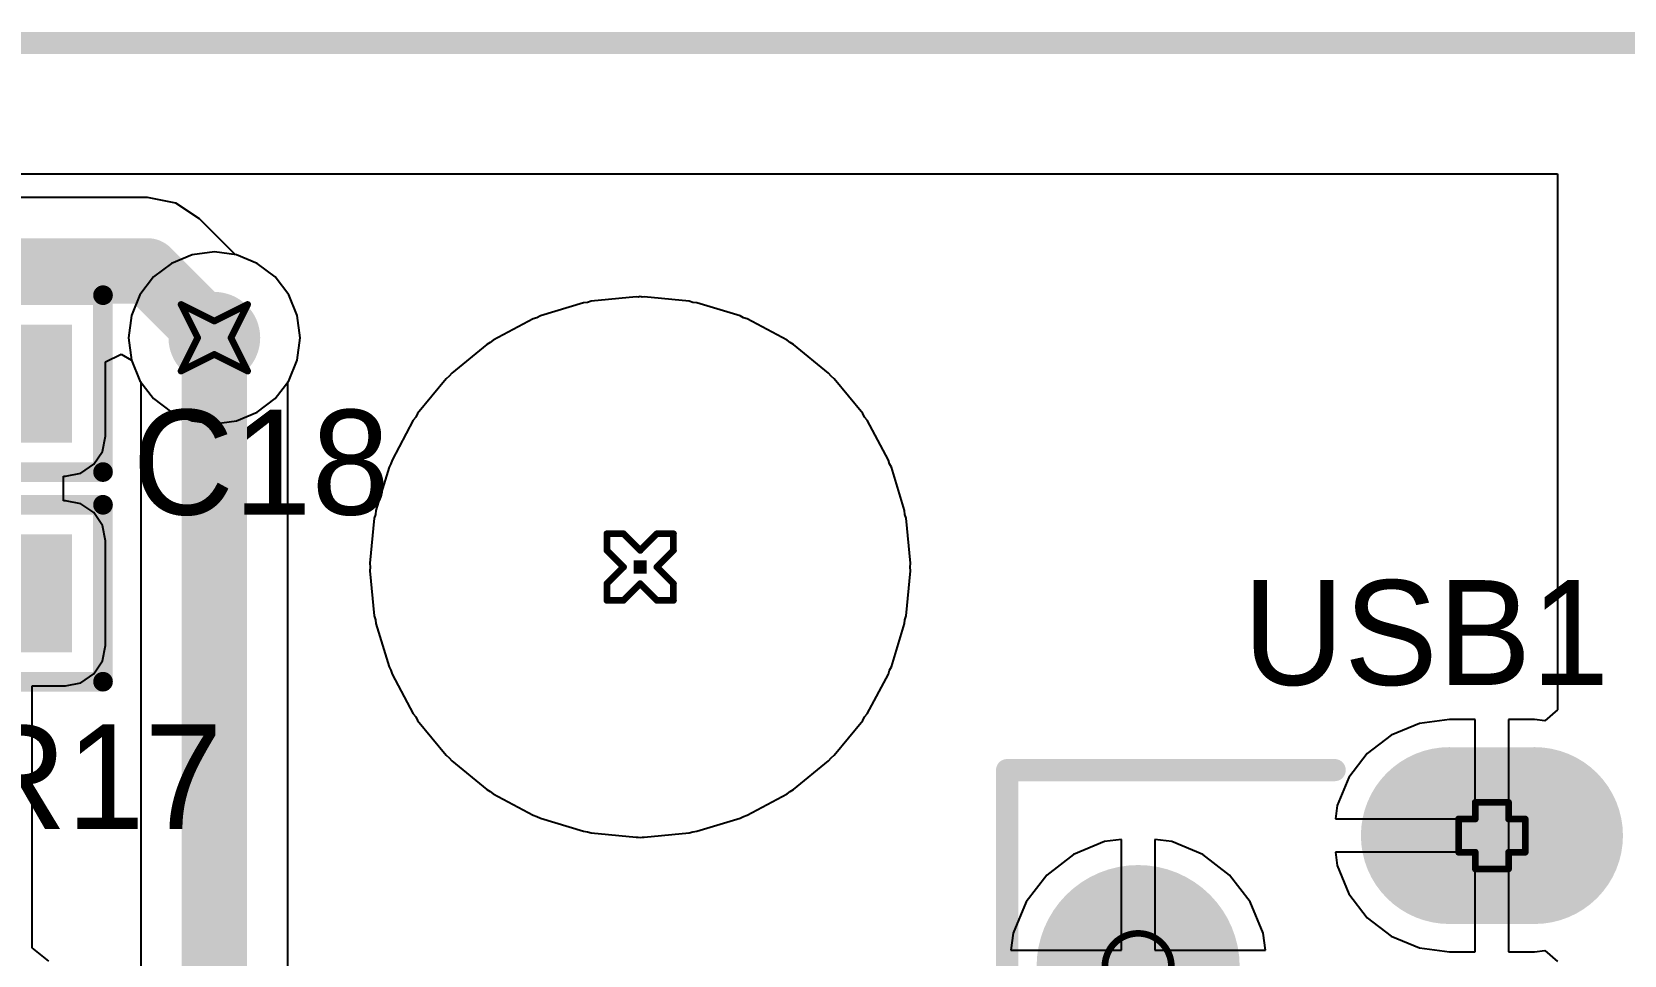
# Model space of a CAD drawing. Header units: millimetres. Extents: x 21 to 336, y 20 to 129.
# Drawn here: x 63.36 to 75.51, y 76.04 to 83.09 of the extents above; entities that cross this region are included whole.
import ezdxf

# ---------------------------------------------------------------- set-up
doc = ezdxf.new("R2010")
doc.units = ezdxf.units.MM
for name, color, linetype in [('BottomLayer', 5, 'Continuous'), ('BottomSolder', 6, 'Continuous'), ('DrillDrawing', 1, 'Continuous'), ('KeepOutLayer', 6, 'Continuous'), ('MultiLayer', 9, 'Continuous'), ('TopLayer', 1, 'Continuous'), ('TopOverlay', 2, 'Continuous'), ('TopPaste', 8, 'Continuous'), ('TopSolder', 216, 'Continuous')]:
    doc.layers.add(name, color=color, linetype=linetype)

# ---------------------------------------------------------------- blocks, each defined once
blk = doc.blocks.new('SMD_RC0603_15')
at = {"layer": 'TopLayer'}
for points in [[(-1.314, -0.4), (-0.414, -0.4), (-1.314, 0.4), (-0.414, 0.4)], [(0.414, -0.4), (1.314, -0.4), (0.414, 0.4), (1.314, 0.4)]]:
    blk.add_solid(points, dxfattribs=at)
at = {"layer": 'TopOverlay', "const_width": 0.15}
for points in [[(-1.6, 0.675), (1.6, 0.675)], [(-1.6, -0.675), (-1.6, 0.675)], [(1.6, -0.675), (1.6, 0.675)], [(-1.6, -0.675), (1.6, -0.675)]]:
    blk.add_lwpolyline(points, dxfattribs=at)
at = {"layer": 'TopOverlay', "const_width": 0.075}
for points in [[(-1.638, 0.675, 1), (-1.563, 0.675, 1)], [(-1.638, 0.675, 1), (-1.563, 0.675, 1)], [(1.563, 0.675, 1), (1.638, 0.675, 1)], [(1.563, 0.675, 1), (1.638, 0.675, 1)], [(-1.638, -0.675, 1), (-1.563, -0.675, 1)], [(-1.638, -0.675, 1), (-1.563, -0.675, 1)], [(1.563, -0.675, 1), (1.638, -0.675, 1)], [(1.563, -0.675, 1), (1.638, -0.675, 1)]]:
    blk.add_lwpolyline(points, format="xyb", close=True, dxfattribs=at)
at = {"layer": 'TopPaste'}
for points in [[(-1.314, -0.4), (-0.414, -0.4), (-1.314, 0.4), (-0.414, 0.4)], [(0.414, -0.4), (1.314, -0.4), (0.414, 0.4), (1.314, 0.4)]]:
    blk.add_solid(points, dxfattribs=at)
at = {"layer": 'TopSolder'}
for points in [[(-1.364, -0.45), (-0.364, -0.45), (-1.364, 0.45), (-0.364, 0.45)], [(0.364, -0.45), (1.364, -0.45), (0.364, 0.45), (1.364, 0.45)]]:
    blk.add_solid(points, dxfattribs=at)
blk = doc.blocks.new('SMD_RC0603_49')
at = {"layer": 'TopLayer'}
for points in [[(-1.314, -0.4), (-0.414, -0.4), (-1.314, 0.4), (-0.414, 0.4)], [(0.414, -0.4), (1.314, -0.4), (0.414, 0.4), (1.314, 0.4)]]:
    blk.add_solid(points, dxfattribs=at)
at = {"layer": 'TopOverlay', "const_width": 0.15}
for points in [[(-1.6, 0.675), (1.6, 0.675)], [(-1.6, -0.675), (-1.6, 0.675)], [(1.6, -0.675), (1.6, 0.675)], [(-1.6, -0.675), (1.6, -0.675)]]:
    blk.add_lwpolyline(points, dxfattribs=at)
at = {"layer": 'TopOverlay', "const_width": 0.075}
for points in [[(-1.638, 0.675, 1), (-1.563, 0.675, 1)], [(-1.638, 0.675, 1), (-1.563, 0.675, 1)], [(1.563, 0.675, 1), (1.638, 0.675, 1)], [(1.563, 0.675, 1), (1.638, 0.675, 1)], [(-1.638, -0.675, 1), (-1.563, -0.675, 1)], [(-1.638, -0.675, 1), (-1.563, -0.675, 1)], [(1.563, -0.675, 1), (1.638, -0.675, 1)], [(1.563, -0.675, 1), (1.638, -0.675, 1)]]:
    blk.add_lwpolyline(points, format="xyb", close=True, dxfattribs=at)
at = {"layer": 'TopPaste'}
for points in [[(-1.314, -0.4), (-0.414, -0.4), (-1.314, 0.4), (-0.414, 0.4)], [(0.414, -0.4), (1.314, -0.4), (0.414, 0.4), (1.314, 0.4)]]:
    blk.add_solid(points, dxfattribs=at)
at = {"layer": 'TopSolder'}
for points in [[(-1.364, -0.45), (-0.364, -0.45), (-1.364, 0.45), (-0.364, 0.45)], [(0.364, -0.45), (1.364, -0.45), (0.364, 0.45), (1.364, 0.45)]]:
    blk.add_solid(points, dxfattribs=at)
blk = doc.blocks.new('USB_MICRO_B_57')
at = {"layer": 'BottomLayer'}
for points, const_width in [([(-0.362, 0, 1), (0.362, 0, 1)], 0.725), ([(4.638, 0, 1), (5.362, 0, 1)], 0.725), ([(-1.312, -2.375, 1), (-0.688, -2.375, 1)], 0.625), ([(5.688, -2.375, 1), (6.312, -2.375, 1)], 0.625), ([(-1.312, -3.025, 1), (-0.688, -3.025, 1)], 0.625), ([(5.688, -3.025, 1), (6.312, -3.025, 1)], 0.625)]:
    blk.add_lwpolyline(points, format="xyb", close=True, dxfattribs=dict(at, const_width=const_width))
at = {"layer": 'BottomLayer', "const_width": 1.25}
for points in [[(-1, -2.375), (-1, -3.025)], [(6, -2.375), (6, -3.025)]]:
    blk.add_lwpolyline(points, dxfattribs=at)
at = {"layer": 'BottomSolder'}
for points, const_width in [([(-0.387, 0, 1), (0.387, 0, 1)], 0.775), ([(4.613, 0, 1), (5.388, 0, 1)], 0.775), ([(-1.338, -2.375, 1), (-0.663, -2.375, 1)], 0.675), ([(5.663, -2.375, 1), (6.338, -2.375, 1)], 0.675), ([(-1.338, -3.025, 1), (-0.663, -3.025, 1)], 0.675), ([(5.663, -3.025, 1), (6.338, -3.025, 1)], 0.675)]:
    blk.add_lwpolyline(points, format="xyb", close=True, dxfattribs=dict(at, const_width=const_width))
at = {"layer": 'BottomSolder', "const_width": 1.35}
for points in [[(-1, -2.375), (-1, -3.025)], [(6, -2.375), (6, -3.025)]]:
    blk.add_lwpolyline(points, dxfattribs=at)
at = {"layer": 'MultiLayer'}
for points, const_width in [([(-0.362, 0, 1), (0.362, 0, 1)], 0.725), ([(4.638, 0, 1), (5.362, 0, 1)], 0.725), ([(-1.312, -2.375, 1), (-0.688, -2.375, 1)], 0.625), ([(5.688, -2.375, 1), (6.312, -2.375, 1)], 0.625), ([(-1.312, -3.025, 1), (-0.688, -3.025, 1)], 0.625), ([(5.688, -3.025, 1), (6.312, -3.025, 1)], 0.625)]:
    blk.add_lwpolyline(points, format="xyb", close=True, dxfattribs=dict(at, const_width=const_width))
at = {"layer": 'MultiLayer', "const_width": 1.25}
for points in [[(-1, -2.375), (-1, -3.025)], [(6, -2.375), (6, -3.025)]]:
    blk.add_lwpolyline(points, dxfattribs=at)
at = {"layer": 'TopLayer'}
for points, const_width in [([(-0.362, 0, 1), (0.362, 0, 1)], 0.725), ([(4.638, 0, 1), (5.362, 0, 1)], 0.725), ([(-1.312, -2.375, 1), (-0.688, -2.375, 1)], 0.625), ([(5.688, -2.375, 1), (6.312, -2.375, 1)], 0.625), ([(-1.312, -3.025, 1), (-0.688, -3.025, 1)], 0.625), ([(5.688, -3.025, 1), (6.312, -3.025, 1)], 0.625)]:
    blk.add_lwpolyline(points, format="xyb", close=True, dxfattribs=dict(at, const_width=const_width))
at = {"layer": 'TopLayer', "const_width": 1.25}
for points in [[(-1, -2.375), (-1, -3.025)], [(6, -2.375), (6, -3.025)]]:
    blk.add_lwpolyline(points, dxfattribs=at)
at = {"layer": 'TopLayer'}
for points in [[(1.4, 0.675), (1, 0.675), (1.4, -0.675), (1, -0.675)], [(2.05, 0.675), (1.65, 0.675), (2.05, -0.675), (1.65, -0.675)], [(2.7, 0.675), (2.3, 0.675), (2.7, -0.675), (2.3, -0.675)], [(3.35, 0.675), (2.95, 0.675), (3.35, -0.675), (2.95, -0.675)], [(4, 0.675), (3.6, 0.675), (4, -0.675), (3.6, -0.675)], [(2.2, -1.75), (0.7, -1.75), (2.2, -3.65), (0.7, -3.65)], [(4.2, -1.75), (2.7, -1.75), (4.2, -3.65), (2.7, -3.65)]]:
    blk.add_solid(points, dxfattribs=at)
at = {"layer": 'TopOverlay', "const_width": 0.17}
for points in [[(-1.5, 1), (-1.5, -1.5)], [(-1.5, 1), (6.5, 1)], [(6.5, 1), (6.5, -1.5)], [(-1.5, -4.15), (6.5, -4.15)]]:
    blk.add_lwpolyline(points, dxfattribs=at)
at = {"layer": 'TopOverlay', "const_width": 0.085}
for points in [[(-1.542, 1, 1), (-1.458, 1, 1)], [(-1.542, 1, 1), (-1.458, 1, 1)], [(6.458, 1, 1), (6.542, 1, 1)], [(6.458, 1, 1), (6.542, 1, 1)], [(-1.542, -1.5, 1), (-1.458, -1.5, 1)], [(6.458, -1.5, 1), (6.542, -1.5, 1)], [(-1.542, -4.15, 1), (-1.458, -4.15, 1)], [(6.458, -4.15, 1), (6.542, -4.15, 1)]]:
    blk.add_lwpolyline(points, format="xyb", close=True, dxfattribs=at)
at = {"layer": 'TopPaste'}
for points in [[(1.4, 0.675), (1, 0.675), (1.4, -0.675), (1, -0.675)], [(2.05, 0.675), (1.65, 0.675), (2.05, -0.675), (1.65, -0.675)], [(2.7, 0.675), (2.3, 0.675), (2.7, -0.675), (2.3, -0.675)], [(3.35, 0.675), (2.95, 0.675), (3.35, -0.675), (2.95, -0.675)], [(4, 0.675), (3.6, 0.675), (4, -0.675), (3.6, -0.675)], [(2.2, -1.75), (0.7, -1.75), (2.2, -3.65), (0.7, -3.65)], [(4.2, -1.75), (2.7, -1.75), (4.2, -3.65), (2.7, -3.65)]]:
    blk.add_solid(points, dxfattribs=at)
at = {"layer": 'TopSolder'}
for points, const_width in [([(-0.387, 0, 1), (0.387, 0, 1)], 0.775), ([(4.613, 0, 1), (5.388, 0, 1)], 0.775), ([(-1.338, -2.375, 1), (-0.663, -2.375, 1)], 0.675), ([(5.663, -2.375, 1), (6.338, -2.375, 1)], 0.675), ([(-1.338, -3.025, 1), (-0.663, -3.025, 1)], 0.675), ([(5.663, -3.025, 1), (6.338, -3.025, 1)], 0.675)]:
    blk.add_lwpolyline(points, format="xyb", close=True, dxfattribs=dict(at, const_width=const_width))
at = {"layer": 'TopSolder', "const_width": 1.35}
for points in [[(-1, -2.375), (-1, -3.025)], [(6, -2.375), (6, -3.025)]]:
    blk.add_lwpolyline(points, dxfattribs=at)
at = {"layer": 'TopSolder'}
for points in [[(1.45, 0.725), (0.95, 0.725), (1.45, -0.725), (0.95, -0.725)], [(2.1, 0.725), (1.6, 0.725), (2.1, -0.725), (1.6, -0.725)], [(2.75, 0.725), (2.25, 0.725), (2.75, -0.725), (2.25, -0.725)], [(3.4, 0.725), (2.9, 0.725), (3.4, -0.725), (2.9, -0.725)], [(4.05, 0.725), (3.55, 0.725), (4.05, -0.725), (3.55, -0.725)], [(2.25, -1.7), (0.65, -1.7), (2.25, -3.7), (0.65, -3.7)], [(4.25, -1.7), (2.65, -1.7), (4.25, -3.7), (2.65, -3.7)]]:
    blk.add_solid(points, dxfattribs=at)

msp = doc.modelspace()

# ---------------------------------------------------------------- linework, layer by layer
at = {"layer": 'BottomLayer'}
for p, q in [((26, 82), (75, 82)), ((75, 82), (75, 77.91)), ((64.422, 81.318), (64.286, 81.214)), ((64.58, 81.383), (64.422, 81.318)), ((64.75, 81.406), (64.58, 81.383)), ((64.92, 81.383), (64.75, 81.406)), ((65.078, 81.318), (64.92, 81.383)), ((65.214, 81.214), (65.078, 81.318)), ((64.286, 81.214), (64.182, 81.078)), ((65.318, 81.078), (65.214, 81.214)), ((64.182, 81.078), (64.117, 80.92)), ((65.383, 80.92), (65.318, 81.078)), ((67.97, 81.063), (67.627, 81.029)), ((67.985, 81.061), (67.97, 81.063)), ((68, 81.064), (67.985, 81.061)), ((68.015, 81.061), (68, 81.064)), ((68.03, 81.063), (68.015, 81.061)), ((68.373, 81.029), (68.03, 81.063)), ((67.568, 81.017), (67.238, 80.917)), ((67.598, 81.02), (67.568, 81.017)), ((67.627, 81.029), (67.598, 81.02)), ((68.402, 81.02), (68.373, 81.029)), ((68.432, 81.017), (68.402, 81.02)), ((68.762, 80.917), (68.432, 81.017)), ((64.117, 80.92), (64.094, 80.75)), ((65.406, 80.75), (65.383, 80.92)), ((67.183, 80.894), (66.879, 80.732)), ((67.212, 80.903), (67.183, 80.894)), ((67.238, 80.917), (67.212, 80.903)), ((68.788, 80.903), (68.762, 80.917)), ((68.817, 80.894), (68.788, 80.903)), ((69.121, 80.732), (68.817, 80.894)), ((64.094, 80.75), (64.117, 80.58)), ((65.383, 80.58), (65.406, 80.75)), ((66.829, 80.699), (66.563, 80.48)), ((66.856, 80.713), (66.829, 80.699)), ((66.879, 80.732), (66.856, 80.713)), ((69.144, 80.713), (69.121, 80.732)), ((69.171, 80.699), (69.144, 80.713)), ((69.437, 80.48), (69.171, 80.699)), ((64.117, 80.58), (64.182, 80.422)), ((65.318, 80.422), (65.383, 80.58)), ((66.543, 80.457), (66.52, 80.437)), ((66.563, 80.48), (66.543, 80.457)), ((69.457, 80.457), (69.437, 80.48)), ((69.48, 80.437), (69.457, 80.457)), ((64.182, 80.422), (64.189, 80.413)), ((64.189, 80.413), (64.189, 71.414)), ((65.311, 80.413), (65.318, 80.422)), ((65.311, 71.214), (65.311, 80.413)), ((66.52, 80.437), (66.301, 80.171)), ((69.699, 80.171), (69.48, 80.437)), ((66.268, 80.121), (66.106, 79.817)), ((66.287, 80.144), (66.268, 80.121)), ((66.301, 80.171), (66.287, 80.144)), ((69.713, 80.144), (69.699, 80.171)), ((69.732, 80.121), (69.713, 80.144)), ((69.894, 79.817), (69.732, 80.121)), ((66.083, 79.762), (65.983, 79.432)), ((66.097, 79.788), (66.083, 79.762)), ((66.106, 79.817), (66.097, 79.788)), ((69.903, 79.788), (69.894, 79.817)), ((69.917, 79.762), (69.903, 79.788)), ((70.017, 79.432), (69.917, 79.762)), ((65.971, 79.373), (65.937, 79.03)), ((65.98, 79.402), (65.971, 79.373)), ((65.983, 79.432), (65.98, 79.402)), ((70.02, 79.402), (70.017, 79.432)), ((70.029, 79.373), (70.02, 79.402)), ((70.063, 79.03), (70.029, 79.373)), ((65.937, 79.03), (65.94, 79)), ((65.94, 79), (65.937, 78.97)), ((70.06, 79), (70.063, 79.03)), ((70.063, 78.97), (70.06, 79)), ((65.937, 78.97), (65.971, 78.627)), ((70.029, 78.627), (70.063, 78.97)), ((65.971, 78.627), (65.98, 78.598)), ((70.02, 78.598), (70.029, 78.627)), ((65.98, 78.598), (65.983, 78.568)), ((65.983, 78.568), (66.083, 78.238)), ((69.917, 78.238), (70.017, 78.568)), ((70.017, 78.568), (70.02, 78.598)), ((66.083, 78.238), (66.097, 78.212)), ((66.097, 78.212), (66.106, 78.183)), ((66.106, 78.183), (66.268, 77.879)), ((69.732, 77.879), (69.894, 78.183)), ((69.894, 78.183), (69.903, 78.212)), ((69.903, 78.212), (69.917, 78.238)), ((75, 77.91), (74.905, 77.826)), ((66.268, 77.879), (66.287, 77.856)), ((66.287, 77.856), (66.301, 77.829)), ((66.301, 77.829), (66.52, 77.563)), ((69.48, 77.563), (69.699, 77.829)), ((69.699, 77.829), (69.713, 77.856)), ((69.713, 77.856), (69.732, 77.879)), ((73.946, 77.806), (73.732, 77.718)), ((74.175, 77.837), (73.946, 77.806)), ((74.373, 77.837), (74.175, 77.837)), ((74.373, 77.077), (74.373, 77.837)), ((74.825, 77.837), (74.627, 77.837)), ((74.627, 77.837), (74.627, 76.95)), ((74.905, 77.826), (74.825, 77.837)), ((73.732, 77.718), (73.548, 77.577)), ((66.52, 77.563), (66.543, 77.543)), ((66.543, 77.543), (66.563, 77.52)), ((69.437, 77.52), (69.457, 77.543)), ((69.457, 77.543), (69.48, 77.563)), ((73.548, 77.577), (73.407, 77.393)), ((66.563, 77.52), (66.829, 77.301)), ((69.171, 77.301), (69.437, 77.52)), ((66.829, 77.301), (66.856, 77.287)), ((66.856, 77.287), (66.879, 77.268)), ((69.121, 77.268), (69.144, 77.287)), ((69.144, 77.287), (69.171, 77.301)), ((73.407, 77.393), (73.319, 77.179)), ((66.879, 77.268), (67.183, 77.106)), ((68.817, 77.106), (69.121, 77.268)), ((73.319, 77.179), (73.305, 77.077)), ((67.183, 77.106), (67.212, 77.097)), ((67.212, 77.097), (67.238, 77.083)), ((67.238, 77.083), (67.568, 76.983)), ((68.432, 76.983), (68.762, 77.083)), ((68.762, 77.083), (68.788, 77.097)), ((68.788, 77.097), (68.817, 77.106)), ((73.305, 77.077), (74.373, 77.077)), ((67.568, 76.983), (67.598, 76.98)), ((67.598, 76.98), (67.627, 76.971)), ((67.627, 76.971), (67.97, 76.937)), ((67.97, 76.937), (67.985, 76.939)), ((67.985, 76.939), (68, 76.936)), ((68, 76.936), (68.015, 76.939)), ((68.015, 76.939), (68.03, 76.937)), ((68.03, 76.937), (68.373, 76.971)), ((68.373, 76.971), (68.402, 76.98)), ((68.402, 76.98), (68.432, 76.983)), ((74.627, 76.95), (74.627, 76.063)), ((71.306, 76.805), (71.102, 76.648)), ((71.544, 76.904), (71.306, 76.805)), ((71.673, 76.921), (71.544, 76.904)), ((71.673, 76.077), (71.673, 76.921)), ((72.056, 76.904), (71.927, 76.921)), ((71.927, 76.921), (71.927, 76.077)), ((72.294, 76.805), (72.056, 76.904)), ((72.498, 76.648), (72.294, 76.805)), ((74.373, 76.823), (73.305, 76.823)), ((73.305, 76.823), (73.319, 76.721)), ((74.373, 76.063), (74.373, 76.823)), ((73.319, 76.721), (73.407, 76.507)), ((71.102, 76.648), (70.945, 76.444)), ((72.655, 76.444), (72.498, 76.648)), ((70.945, 76.444), (70.846, 76.206)), ((72.754, 76.206), (72.655, 76.444)), ((73.407, 76.507), (73.548, 76.323)), ((73.548, 76.323), (73.732, 76.182)), ((70.846, 76.206), (70.829, 76.077)), ((72.771, 76.077), (72.754, 76.206)), ((70.829, 76.077), (71.673, 76.077)), ((71.927, 76.077), (72.771, 76.077)), ((73.732, 76.182), (73.946, 76.094)), ((73.946, 76.094), (74.175, 76.063)), ((74.825, 76.063), (74.905, 76.074)), ((74.905, 76.074), (75, 75.99)), ((74.175, 76.063), (74.373, 76.063)), ((74.627, 76.063), (74.825, 76.063))]:
    msp.add_line(p, q, dxfattribs=at)
for points, const_width in [([(64.575, 80.75, 1), (64.925, 80.75, 1)], 0.35), ([(64.625, 80.75, 1), (64.875, 80.75, 1)], 0.25)]:
    msp.add_lwpolyline(points, format="xyb", close=True, dxfattribs=dict(at, const_width=const_width))
at = {"layer": 'BottomLayer', "const_width": 0.5}
msp.add_lwpolyline([(64.75, 71.181), (64.75, 80.75)], dxfattribs=at)
at = {"layer": 'BottomSolder'}
msp.add_solid([(67.95, 78.95), (68.05, 78.95), (67.95, 79.05), (68.05, 79.05)], dxfattribs=at)
at = {"layer": 'DrillDrawing', "const_width": 0.0508}
for points in [[(64.496, 81.004), (64.75, 80.877)], [(64.496, 81.004), (64.623, 80.75)], [(64.75, 80.877), (65.004, 81.004)], [(64.877, 80.75), (65.004, 81.004)], [(64.496, 80.496), (64.623, 80.75)], [(64.877, 80.75), (65.004, 80.496)], [(64.496, 80.496), (64.75, 80.623)], [(64.75, 80.623), (65.004, 80.496)], [(67.746, 79.127), (67.746, 79.254)], [(67.746, 79.254), (67.873, 79.254)], [(67.873, 79.254), (68, 79.127)], [(68, 79.127), (68.127, 79.254)], [(68.127, 79.254), (68.254, 79.254)], [(68.254, 79.127), (68.254, 79.254)], [(67.746, 79.127), (67.873, 79)], [(68.127, 79), (68.254, 79.127)], [(67.746, 78.873), (67.873, 79)], [(68.127, 79), (68.254, 78.873)], [(67.746, 78.746), (67.746, 78.873)], [(67.873, 78.746), (68, 78.873)], [(68, 78.873), (68.127, 78.746)], [(68.254, 78.746), (68.254, 78.873)], [(67.746, 78.746), (67.873, 78.746)], [(68.127, 78.746), (68.254, 78.746)], [(74.373, 77.077), (74.373, 77.204)], [(74.373, 77.204), (74.627, 77.204)], [(74.627, 77.077), (74.627, 77.204)], [(74.246, 76.823), (74.246, 77.077)], [(74.246, 77.077), (74.373, 77.077)], [(74.627, 77.077), (74.754, 77.077)], [(74.754, 76.823), (74.754, 77.077)], [(74.246, 76.823), (74.373, 76.823)], [(74.373, 76.696), (74.373, 76.823)], [(74.627, 76.823), (74.754, 76.823)], [(74.627, 76.696), (74.627, 76.823)], [(74.373, 76.696), (74.627, 76.696)]]:
    msp.add_lwpolyline(points, dxfattribs=at)
at = {"layer": 'DrillDrawing'}
for points, const_width in [([(64.483, 81.004, 1), (64.509, 81.004, 1)], 0.0254), ([(64.483, 81.004, 1), (64.509, 81.004, 1)], 0.0254), ([(64.991, 81.004, 1), (65.017, 81.004, 1)], 0.0254), ([(64.991, 81.004, 1), (65.017, 81.004, 1)], 0.0254), ([(64.737, 80.877, 1), (64.763, 80.877, 1)], 0.0254), ([(64.737, 80.877, 1), (64.763, 80.877, 1)], 0.0254), ([(64.61, 80.75, 1), (64.636, 80.75, 1)], 0.0254), ([(64.61, 80.75, 1), (64.636, 80.75, 1)], 0.0254), ([(64.864, 80.75, 1), (64.89, 80.75, 1)], 0.0254), ([(64.864, 80.75, 1), (64.89, 80.75, 1)], 0.0254), ([(64.737, 80.623, 1), (64.763, 80.623, 1)], 0.0254), ([(64.737, 80.623, 1), (64.763, 80.623, 1)], 0.0254), ([(64.483, 80.496, 1), (64.509, 80.496, 1)], 0.0254), ([(64.483, 80.496, 1), (64.509, 80.496, 1)], 0.0254), ([(64.991, 80.496, 1), (65.017, 80.496, 1)], 0.0254), ([(64.991, 80.496, 1), (65.017, 80.496, 1)], 0.0254), ([(67.733, 79.254, 1), (67.759, 79.254, 1)], 0.0254), ([(67.733, 79.254, 1), (67.759, 79.254, 1)], 0.0254), ([(67.86, 79.254, 1), (67.886, 79.254, 1)], 0.0254), ([(67.86, 79.254, 1), (67.886, 79.254, 1)], 0.0254), ([(68.114, 79.254, 1), (68.14, 79.254, 1)], 0.0254), ([(68.114, 79.254, 1), (68.14, 79.254, 1)], 0.0254), ([(68.241, 79.254, 1), (68.267, 79.254, 1)], 0.0254), ([(68.241, 79.254, 1), (68.267, 79.254, 1)], 0.0254), ([(67.733, 79.127, 1), (67.759, 79.127, 1)], 0.0254), ([(67.733, 79.127, 1), (67.759, 79.127, 1)], 0.0254), ([(67.987, 79.127, 1), (68.013, 79.127, 1)], 0.0254), ([(67.987, 79.127, 1), (68.013, 79.127, 1)], 0.0254), ([(68.241, 79.127, 1), (68.267, 79.127, 1)], 0.0254), ([(68.241, 79.127, 1), (68.267, 79.127, 1)], 0.0254), ([(67.86, 79, 1), (67.886, 79, 1)], 0.0254), ([(67.86, 79, 1), (67.886, 79, 1)], 0.0254), ([(68.114, 79, 1), (68.14, 79, 1)], 0.0254), ([(68.114, 79, 1), (68.14, 79, 1)], 0.0254), ([(67.733, 78.873, 1), (67.759, 78.873, 1)], 0.0254), ([(67.733, 78.873, 1), (67.759, 78.873, 1)], 0.0254), ([(67.987, 78.873, 1), (68.013, 78.873, 1)], 0.0254), ([(67.987, 78.873, 1), (68.013, 78.873, 1)], 0.0254), ([(68.241, 78.873, 1), (68.267, 78.873, 1)], 0.0254), ([(68.241, 78.873, 1), (68.267, 78.873, 1)], 0.0254), ([(67.733, 78.746, 1), (67.759, 78.746, 1)], 0.0254), ([(67.733, 78.746, 1), (67.759, 78.746, 1)], 0.0254), ([(67.86, 78.746, 1), (67.886, 78.746, 1)], 0.0254), ([(67.86, 78.746, 1), (67.886, 78.746, 1)], 0.0254), ([(68.114, 78.746, 1), (68.14, 78.746, 1)], 0.0254), ([(68.114, 78.746, 1), (68.14, 78.746, 1)], 0.0254), ([(68.241, 78.746, 1), (68.267, 78.746, 1)], 0.0254), ([(68.241, 78.746, 1), (68.267, 78.746, 1)], 0.0254), ([(74.36, 77.204, 1), (74.386, 77.204, 1)], 0.0254), ([(74.36, 77.204, 1), (74.386, 77.204, 1)], 0.0254), ([(74.614, 77.204, 1), (74.64, 77.204, 1)], 0.0254), ([(74.614, 77.204, 1), (74.64, 77.204, 1)], 0.0254), ([(74.233, 77.077, 1), (74.259, 77.077, 1)], 0.0254), ([(74.233, 77.077, 1), (74.259, 77.077, 1)], 0.0254), ([(74.36, 77.077, 1), (74.386, 77.077, 1)], 0.0254), ([(74.36, 77.077, 1), (74.386, 77.077, 1)], 0.0254), ([(74.614, 77.077, 1), (74.64, 77.077, 1)], 0.0254), ([(74.614, 77.077, 1), (74.64, 77.077, 1)], 0.0254), ([(74.741, 77.077, 1), (74.767, 77.077, 1)], 0.0254), ([(74.741, 77.077, 1), (74.767, 77.077, 1)], 0.0254), ([(74.233, 76.823, 1), (74.259, 76.823, 1)], 0.0254), ([(74.233, 76.823, 1), (74.259, 76.823, 1)], 0.0254), ([(74.36, 76.823, 1), (74.386, 76.823, 1)], 0.0254), ([(74.36, 76.823, 1), (74.386, 76.823, 1)], 0.0254), ([(74.614, 76.823, 1), (74.64, 76.823, 1)], 0.0254), ([(74.614, 76.823, 1), (74.64, 76.823, 1)], 0.0254), ([(74.741, 76.823, 1), (74.767, 76.823, 1)], 0.0254), ([(74.741, 76.823, 1), (74.767, 76.823, 1)], 0.0254), ([(74.36, 76.696, 1), (74.386, 76.696, 1)], 0.0254), ([(74.36, 76.696, 1), (74.386, 76.696, 1)], 0.0254), ([(74.614, 76.696, 1), (74.64, 76.696, 1)], 0.0254), ([(74.614, 76.696, 1), (74.64, 76.696, 1)], 0.0254), ([(72.054, 75.95, 1), (71.546, 75.95, 1)], 0.0508)]:
    msp.add_lwpolyline(points, format="xyb", close=True, dxfattribs=dict(at, const_width=const_width))
at = {"layer": 'KeepOutLayer', "const_width": 0.17}
msp.add_lwpolyline([(25, 83), (76, 83)], dxfattribs=at)
at = {"layer": 'MultiLayer', "const_width": 0.35}
msp.add_lwpolyline([(64.575, 80.75, 1), (64.925, 80.75, 1)], format="xyb", close=True, dxfattribs=at)
at = {"layer": 'TopLayer'}
for p, q in [((26, 82), (75, 82)), ((75, 82), (75, 77.91)), ((64.24, 81.821), (55.51, 81.821)), ((64.455, 81.778), (64.24, 81.821)), ((64.637, 81.657), (64.455, 81.778)), ((64.908, 81.385), (64.637, 81.657)), ((64.92, 81.383), (64.908, 81.385)), ((65.078, 81.318), (64.92, 81.383)), ((65.214, 81.214), (65.078, 81.318)), ((65.318, 81.078), (65.214, 81.214)), ((65.383, 80.92), (65.318, 81.078)), ((67.97, 81.063), (67.627, 81.029)), ((67.985, 81.061), (67.97, 81.063)), ((68, 81.064), (67.985, 81.061)), ((68.015, 81.061), (68, 81.064)), ((68.03, 81.063), (68.015, 81.061)), ((68.373, 81.029), (68.03, 81.063)), ((67.568, 81.017), (67.238, 80.917)), ((67.598, 81.02), (67.568, 81.017)), ((67.627, 81.029), (67.598, 81.02)), ((68.402, 81.02), (68.373, 81.029)), ((68.432, 81.017), (68.402, 81.02)), ((68.762, 80.917), (68.432, 81.017)), ((65.406, 80.75), (65.383, 80.92)), ((67.183, 80.894), (66.879, 80.732)), ((67.212, 80.903), (67.183, 80.894)), ((67.238, 80.917), (67.212, 80.903)), ((68.788, 80.903), (68.762, 80.917)), ((68.817, 80.894), (68.788, 80.903)), ((69.121, 80.732), (68.817, 80.894)), ((65.383, 80.58), (65.406, 80.75)), ((66.829, 80.699), (66.563, 80.48)), ((66.856, 80.713), (66.829, 80.699)), ((66.879, 80.732), (66.856, 80.713)), ((69.144, 80.713), (69.121, 80.732)), ((69.171, 80.699), (69.144, 80.713)), ((69.437, 80.48), (69.171, 80.699)), ((63.919, 80.567), (64.039, 80.626)), ((63.919, 80), (63.919, 80.567)), ((64.039, 80.626), (64.117, 80.58)), ((64.117, 80.58), (64.182, 80.422)), ((65.318, 80.422), (65.383, 80.58)), ((66.543, 80.457), (66.52, 80.437)), ((66.563, 80.48), (66.543, 80.457)), ((69.457, 80.457), (69.437, 80.48)), ((69.48, 80.437), (69.457, 80.457)), ((64.182, 80.422), (64.286, 80.286)), ((65.214, 80.286), (65.318, 80.422)), ((66.52, 80.437), (66.301, 80.171)), ((69.699, 80.171), (69.48, 80.437)), ((64.286, 80.286), (64.422, 80.182)), ((65.078, 80.182), (65.214, 80.286)), ((64.422, 80.182), (64.58, 80.117)), ((64.58, 80.117), (64.75, 80.094)), ((64.75, 80.094), (64.92, 80.117)), ((64.92, 80.117), (65.078, 80.182)), ((66.268, 80.121), (66.106, 79.817)), ((66.287, 80.144), (66.268, 80.121)), ((66.301, 80.171), (66.287, 80.144)), ((69.713, 80.144), (69.699, 80.171)), ((69.732, 80.121), (69.713, 80.144)), ((69.894, 79.817), (69.732, 80.121)), ((63.896, 79.883), (63.919, 80)), ((63.83, 79.784), (63.896, 79.883)), ((63.614, 79.694), (63.731, 79.717)), ((63.731, 79.717), (63.83, 79.784)), ((66.083, 79.762), (65.983, 79.432)), ((66.097, 79.788), (66.083, 79.762)), ((66.106, 79.817), (66.097, 79.788)), ((69.903, 79.788), (69.894, 79.817)), ((69.917, 79.762), (69.903, 79.788)), ((70.017, 79.432), (69.917, 79.762)), ((63.599, 79.506), (63.599, 79.694)), ((63.599, 79.694), (63.614, 79.694)), ((63.614, 79.506), (63.599, 79.506)), ((63.731, 79.483), (63.614, 79.506)), ((63.83, 79.416), (63.731, 79.483)), ((63.896, 79.317), (63.83, 79.416)), ((65.971, 79.373), (65.937, 79.03)), ((65.98, 79.402), (65.971, 79.373)), ((65.983, 79.432), (65.98, 79.402)), ((70.02, 79.402), (70.017, 79.432)), ((70.029, 79.373), (70.02, 79.402)), ((70.063, 79.03), (70.029, 79.373)), ((63.919, 79.2), (63.896, 79.317)), ((63.919, 78.4), (63.919, 79.2)), ((65.937, 79.03), (65.94, 79)), ((65.94, 79), (65.937, 78.97)), ((70.06, 79), (70.063, 79.03)), ((70.063, 78.97), (70.06, 79)), ((65.937, 78.97), (65.971, 78.627)), ((70.029, 78.627), (70.063, 78.97)), ((65.971, 78.627), (65.98, 78.598)), ((70.02, 78.598), (70.029, 78.627)), ((65.98, 78.598), (65.983, 78.568)), ((65.983, 78.568), (66.083, 78.238)), ((69.917, 78.238), (70.017, 78.568)), ((70.017, 78.568), (70.02, 78.598)), ((63.896, 78.283), (63.919, 78.4)), ((63.83, 78.184), (63.896, 78.283)), ((63.731, 78.117), (63.83, 78.184)), ((66.083, 78.238), (66.097, 78.212)), ((66.097, 78.212), (66.106, 78.183)), ((66.106, 78.183), (66.268, 77.879)), ((69.732, 77.879), (69.894, 78.183)), ((69.894, 78.183), (69.903, 78.212)), ((69.903, 78.212), (69.917, 78.238)), ((63.36, 76.094), (63.36, 78.094)), ((63.36, 78.094), (63.614, 78.094)), ((63.614, 78.094), (63.731, 78.117)), ((75, 77.91), (74.905, 77.826)), ((66.268, 77.879), (66.287, 77.856)), ((66.287, 77.856), (66.301, 77.829)), ((66.301, 77.829), (66.52, 77.563)), ((69.48, 77.563), (69.699, 77.829)), ((69.699, 77.829), (69.713, 77.856)), ((69.713, 77.856), (69.732, 77.879)), ((73.946, 77.806), (73.732, 77.718)), ((74.175, 77.837), (73.946, 77.806)), ((74.373, 77.837), (74.175, 77.837)), ((74.373, 77.077), (74.373, 77.837)), ((74.825, 77.837), (74.627, 77.837)), ((74.627, 77.837), (74.627, 76.95)), ((74.905, 77.826), (74.825, 77.837)), ((73.732, 77.718), (73.548, 77.577)), ((66.52, 77.563), (66.543, 77.543)), ((66.543, 77.543), (66.563, 77.52)), ((69.437, 77.52), (69.457, 77.543)), ((69.457, 77.543), (69.48, 77.563)), ((73.548, 77.577), (73.407, 77.393)), ((66.563, 77.52), (66.829, 77.301)), ((69.171, 77.301), (69.437, 77.52)), ((66.829, 77.301), (66.856, 77.287)), ((66.856, 77.287), (66.879, 77.268)), ((69.121, 77.268), (69.144, 77.287)), ((69.144, 77.287), (69.171, 77.301)), ((73.407, 77.393), (73.319, 77.179)), ((66.879, 77.268), (67.183, 77.106)), ((68.817, 77.106), (69.121, 77.268)), ((73.319, 77.179), (73.305, 77.077)), ((67.183, 77.106), (67.212, 77.097)), ((67.212, 77.097), (67.238, 77.083)), ((67.238, 77.083), (67.568, 76.983)), ((68.432, 76.983), (68.762, 77.083)), ((68.762, 77.083), (68.788, 77.097)), ((68.788, 77.097), (68.817, 77.106)), ((73.305, 77.077), (74.373, 77.077)), ((67.568, 76.983), (67.598, 76.98)), ((67.598, 76.98), (67.627, 76.971)), ((67.627, 76.971), (67.97, 76.937)), ((67.97, 76.937), (67.985, 76.939)), ((67.985, 76.939), (68, 76.936)), ((68, 76.936), (68.015, 76.939)), ((68.015, 76.939), (68.03, 76.937)), ((68.03, 76.937), (68.373, 76.971)), ((68.373, 76.971), (68.402, 76.98)), ((68.402, 76.98), (68.432, 76.983)), ((74.627, 76.95), (74.627, 76.063)), ((71.306, 76.805), (71.102, 76.648)), ((71.544, 76.904), (71.306, 76.805)), ((71.673, 76.921), (71.544, 76.904)), ((71.673, 76.077), (71.673, 76.921)), ((72.056, 76.904), (71.927, 76.921)), ((71.927, 76.921), (71.927, 76.077)), ((72.294, 76.805), (72.056, 76.904)), ((72.498, 76.648), (72.294, 76.805)), ((74.373, 76.823), (73.305, 76.823)), ((73.305, 76.823), (73.319, 76.721)), ((74.373, 76.063), (74.373, 76.823)), ((73.319, 76.721), (73.407, 76.507)), ((71.102, 76.648), (70.945, 76.444)), ((72.655, 76.444), (72.498, 76.648)), ((70.945, 76.444), (70.846, 76.206)), ((72.754, 76.206), (72.655, 76.444)), ((73.407, 76.507), (73.548, 76.323)), ((73.548, 76.323), (73.732, 76.182)), ((70.846, 76.206), (70.829, 76.077)), ((72.771, 76.077), (72.754, 76.206)), ((63.487, 75.992), (63.36, 76.094)), ((70.829, 76.077), (71.673, 76.077)), ((71.927, 76.077), (72.771, 76.077)), ((73.732, 76.182), (73.946, 76.094)), ((73.946, 76.094), (74.175, 76.063)), ((74.825, 76.063), (74.905, 76.074)), ((74.905, 76.074), (75, 75.99)), ((74.175, 76.063), (74.373, 76.063)), ((74.627, 76.063), (74.825, 76.063))]:
    msp.add_line(p, q, dxfattribs=at)
at = {"layer": 'TopLayer', "const_width": 0.5}
for points in [[(55.51, 81.26), (64.24, 81.26)], [(64.24, 81.26), (64.75, 80.75)]]:
    msp.add_lwpolyline(points, dxfattribs=at)
at = {"layer": 'TopLayer'}
for points, const_width in [([(64.115, 81.26, 1), (64.365, 81.26, 1)], 0.25), ([(64.115, 81.26, 1), (64.365, 81.26, 1)], 0.25), ([(64.575, 80.75, 1), (64.925, 80.75, 1)], 0.35), ([(64.625, 80.75, 1), (64.875, 80.75, 1)], 0.25)]:
    msp.add_lwpolyline(points, format="xyb", close=True, dxfattribs=dict(at, const_width=const_width))
at = {"layer": 'TopSolder'}
msp.add_solid([(67.95, 78.95), (68.05, 78.95), (67.95, 79.05), (68.05, 79.05)], dxfattribs=at)

# ---------------------------------------------------------------- block references
for name, p, rotation in [('SMD_RC0603_15', (62.3, 80.4), 360), ('SMD_RC0603_49', (62.3, 78.8), 360), ('USB_MICRO_B_57', (71.8, 70.95), 90)]:
    msp.add_blockref(name, p, dxfattribs=dict(rotation=rotation))

# ---------------------------------------------------------------- texts
at = {"layer": 'TopOverlay'}
for s, p in [('C18', (64.125, 79.4)), ('USB1', (72.6, 78.1)), ('R17', (62.85, 77))]:
    msp.add_text(s, height=0.8, dxfattribs=at).set_placement(p)

doc.saveas('drawing.dxf')
